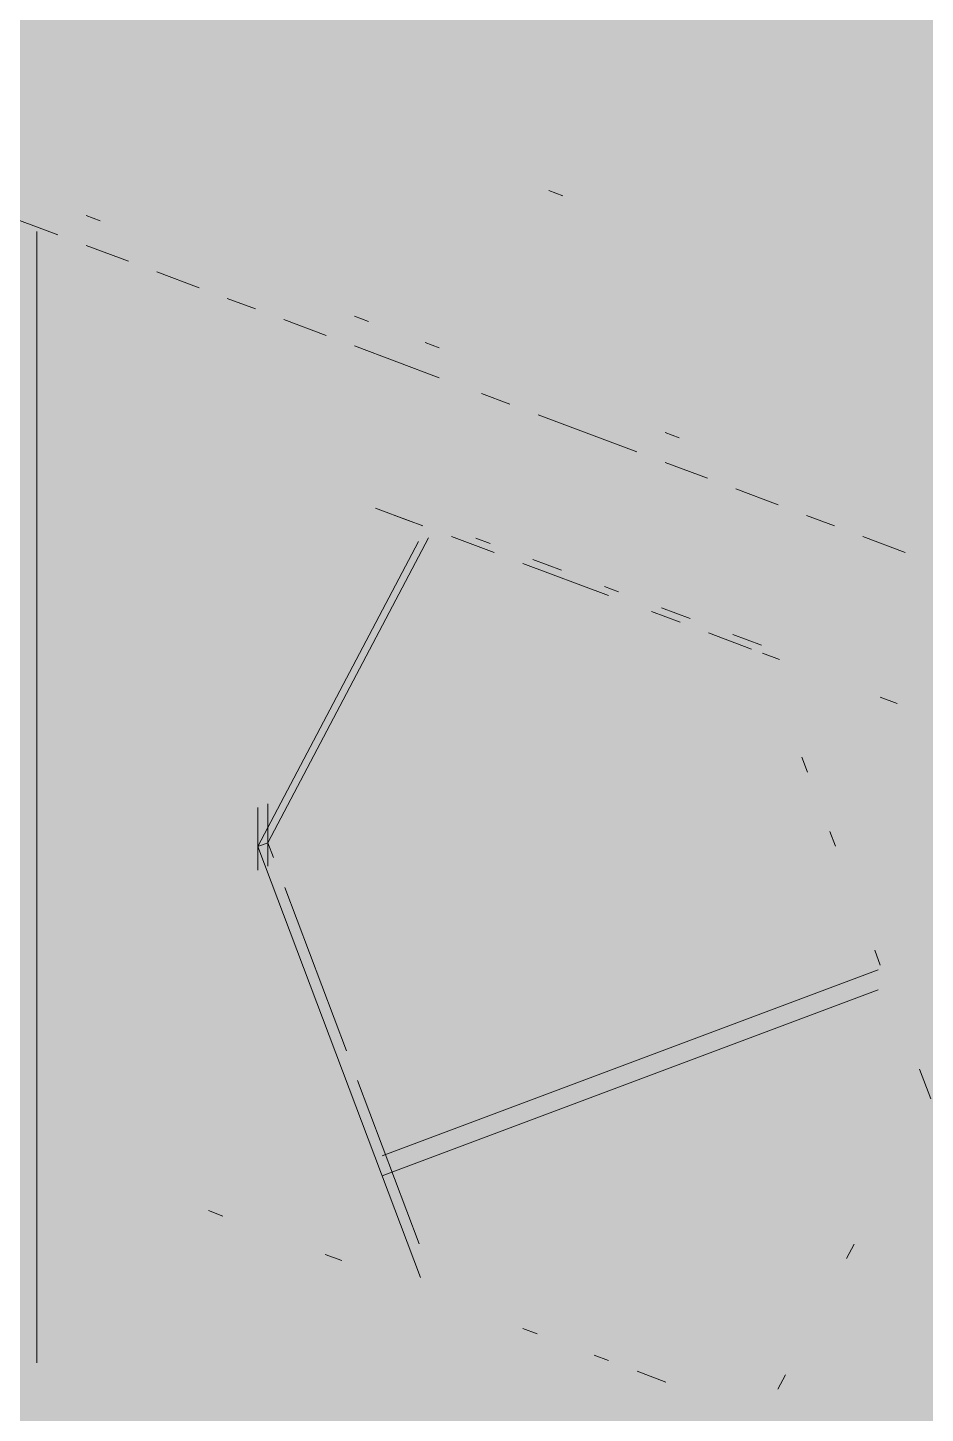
# Paper-space layout '03 3D Building and Roof' of a CAD drawing. Header units: millimetres. Extents: x 5 to 415, y 5 to 292.
# Drawn here: x 158.77 to 162.72, y 99.46 to 105.55 of the extents above; entities that cross this region are included whole.
import ezdxf

# ---------------------------------------------------------------- set-up
doc = ezdxf.new("R2010")
doc.units = ezdxf.units.MM
doc.layers.add('EXISTING', color=7, linetype='Continuous')
doc.layers.add('IMAGES', color=7, linetype='Continuous')

# ---------------------------------------------------------------- blocks, each defined once
blk = doc.blocks.new('SHEET_03')
at = {"layer": 'EXISTING', "color": 250, "lineweight": 9}
for p, q in [((161.1247, 104.8135), (161.0625, 104.8368)), ((158.9011, 104.6413), (158.4659, 104.8044)), ((159.0255, 104.7259), (159.0877, 104.7026)), ((158.8093, 104.6565), (158.8093, 103.997)), ((159.212, 104.5249), (159.0255, 104.5948)), ((159.5229, 104.4084), (159.3364, 104.4783)), ((159.7716, 104.3152), (159.6473, 104.3618)), ((160.0825, 104.1988), (159.896, 104.2687)), ((160.2069, 104.2833), (160.269, 104.26)), ((160.5799, 104.0125), (160.2069, 104.1522)), ((160.5177, 104.1669), (160.5799, 104.1436)), ((158.8093, 103.997), (158.8093, 100.6303)), ((160.8908, 103.896), (160.7665, 103.9426)), ((161.4504, 103.6864), (161.0152, 103.8494)), ((161.5748, 103.7709), (161.6369, 103.7476)), ((161.7613, 103.5699), (161.5748, 103.6398)), ((162.0722, 103.4534), (161.8857, 103.5233)), ((160.448, 103.3832), (160.2999, 103.4387)), ((160.382, 103.4079), (160.5078, 103.3608)), ((162.3209, 103.3603), (162.1965, 103.4069)), ((159.7814, 101.9495), (160.4884, 103.2915)), ((160.5329, 103.3082), (159.8259, 101.9661)), ((160.6337, 103.3136), (160.8224, 103.2429)), ((160.8039, 103.2831), (160.741, 103.3067)), ((162.6318, 103.2438), (162.4453, 103.3137)), ((160.9482, 103.1958), (161.3256, 103.0544)), ((161.1185, 103.1653), (160.9926, 103.2124)), ((161.3701, 103.071), (161.3072, 103.0946)), ((161.5144, 102.9837), (161.6402, 102.9366)), ((161.6846, 102.9532), (161.5588, 103.0003)), ((161.766, 102.8894), (161.9547, 102.8187)), ((161.9992, 102.8354), (161.8734, 102.8825)), ((162.0775, 102.7728), (162.0034, 102.8005)), ((162.5959, 102.5785), (162.5219, 102.6063)), ((162.1762, 102.343), (162.2009, 102.2776)), ((159.8259, 102.1379), (159.8259, 101.8631)), ((159.7814, 101.8464), (159.7814, 102.1213)), ((159.7814, 102.0898), (159.7814, 101.9495)), ((159.8259, 101.9661), (159.8259, 102.1064)), ((162.2997, 102.0162), (162.3243, 101.9508)), ((159.7814, 101.9495), (159.8259, 101.9661)), ((159.7814, 101.9495), (159.7814, 101.8794)), ((160.4974, 100.054), (159.7814, 101.9495)), ((159.8259, 101.896), (159.8259, 101.9661)), ((159.8259, 101.9661), (159.8506, 101.9008)), ((159.8999, 101.7701), (160.1715, 101.0511)), ((162.4972, 101.4933), (162.5219, 101.4279)), ((160.3291, 100.5886), (162.513, 101.4067)), ((160.3291, 100.5012), (162.513, 101.3193)), ((162.6947, 100.9704), (162.7441, 100.8397)), ((160.2209, 100.9204), (160.4925, 100.2014)), ((158.8093, 100.6303), (158.8093, 99.6778)), ((159.6271, 100.3239), (159.5642, 100.3475)), ((162.4074, 100.2006), (162.3737, 100.1367)), ((160.0777, 100.1551), (160.1518, 100.1274)), ((161.0111, 99.8055), (160.9482, 99.829)), ((161.3256, 99.6876), (161.2627, 99.7112)), ((161.5773, 99.5934), (161.4515, 99.6405)), ((162.1044, 99.6255), (162.0707, 99.5616))]:
    blk.add_line(p, q, dxfattribs=at)
at = {"layer": 'IMAGES', "color": 7}
for points in [[(158.7281, 105.4857), (158.8994, 105.4857), (158.7281, 105.6571), (158.8994, 105.6571)], [(158.8994, 105.4857), (159.0708, 105.4857), (158.8994, 105.6571), (159.0708, 105.6571)], [(159.0708, 105.4857), (159.2422, 105.4857), (159.0708, 105.6571), (159.2422, 105.6571)], [(159.2422, 105.4857), (159.4135, 105.4857), (159.2422, 105.6571), (159.4135, 105.6571)], [(159.4135, 105.4857), (159.7562, 105.4857), (159.4135, 105.6571), (159.7562, 105.6571)], [(159.7562, 105.4857), (159.9276, 105.4857), (159.7562, 105.6571), (159.9276, 105.6571)], [(159.9276, 105.4857), (170.7235, 105.4857), (159.9276, 105.6571), (170.7235, 105.6571)], [(157.8713, 105.3143), (159.0708, 105.3143), (157.8713, 105.4857), (159.0708, 105.4857)], [(159.0708, 105.3143), (159.2422, 105.3143), (159.0708, 105.4857), (159.2422, 105.4857)], [(159.2422, 105.3143), (159.4135, 105.3143), (159.2422, 105.4857), (159.4135, 105.4857)], [(159.4135, 105.3143), (159.7562, 105.3143), (159.4135, 105.4857), (159.7562, 105.4857)], [(159.7562, 105.3143), (160.2703, 105.3143), (159.7562, 105.4857), (160.2703, 105.4857)], [(160.2703, 105.3143), (170.2094, 105.3143), (160.2703, 105.4857), (170.2094, 105.4857)], [(158.214, 105.1429), (159.4135, 105.1429), (158.214, 105.3143), (159.4135, 105.3143)], [(159.4135, 105.1429), (159.5849, 105.1429), (159.4135, 105.3143), (159.5849, 105.3143)], [(159.5849, 105.1429), (159.7562, 105.1429), (159.5849, 105.3143), (159.7562, 105.3143)], [(159.7562, 105.1429), (159.9276, 105.1429), (159.7562, 105.3143), (159.9276, 105.3143)], [(159.9276, 105.1429), (160.099, 105.1429), (159.9276, 105.3143), (160.099, 105.3143)], [(160.099, 105.1429), (160.2703, 105.1429), (160.099, 105.3143), (160.2703, 105.3143)], [(160.2703, 105.1429), (160.6131, 105.1429), (160.2703, 105.3143), (160.6131, 105.3143)], [(160.6131, 105.1429), (160.9558, 105.1429), (160.6131, 105.3143), (160.9558, 105.3143)], [(160.9558, 105.1429), (169.6953, 105.1429), (160.9558, 105.3143), (169.6953, 105.3143)], [(158.7281, 104.9714), (159.7562, 104.9714), (158.7281, 105.1429), (159.7562, 105.1429)], [(159.7562, 104.9714), (159.9276, 104.9714), (159.7562, 105.1429), (159.9276, 105.1429)], [(159.9276, 104.9714), (160.099, 104.9714), (159.9276, 105.1429), (160.099, 105.1429)], [(160.099, 104.9714), (160.2703, 104.9714), (160.099, 105.1429), (160.2703, 105.1429)], [(160.2703, 104.9714), (160.4417, 104.9714), (160.2703, 105.1429), (160.4417, 105.1429)], [(160.4417, 104.9714), (160.6131, 104.9714), (160.4417, 105.1429), (160.6131, 105.1429)], [(160.6131, 104.9714), (160.7844, 104.9714), (160.6131, 105.1429), (160.7844, 105.1429)], [(160.7844, 104.9714), (160.9558, 104.9714), (160.7844, 105.1429), (160.9558, 105.1429)], [(160.9558, 104.9714), (161.1272, 104.9714), (160.9558, 105.1429), (161.1272, 105.1429)], [(161.1272, 104.9714), (169.3526, 104.9714), (161.1272, 105.1429), (169.3526, 105.1429)], [(158.7281, 104.8), (158.8994, 104.8), (158.7281, 104.9714), (158.8994, 104.9714)], [(158.8994, 104.8), (159.0708, 104.8), (158.8994, 104.9714), (159.0708, 104.9714)], [(159.0708, 104.8), (159.4135, 104.8), (159.0708, 104.9714), (159.4135, 104.9714)], [(159.4135, 104.8), (160.2703, 104.8), (159.4135, 104.9714), (160.2703, 104.9714)], [(160.2703, 104.8), (160.4417, 104.8), (160.2703, 104.9714), (160.4417, 104.9714)], [(160.4417, 104.8), (160.6131, 104.8), (160.4417, 104.9714), (160.6131, 104.9714)], [(160.6131, 104.8), (160.7844, 104.8), (160.6131, 104.9714), (160.7844, 104.9714)], [(160.7844, 104.8), (160.9558, 104.8), (160.7844, 104.9714), (160.9558, 104.9714)], [(160.9558, 104.8), (161.1272, 104.8), (160.9558, 104.9714), (161.1272, 104.9714)], [(161.1272, 104.8), (161.6412, 104.8), (161.1272, 104.9714), (161.6412, 104.9714)], [(161.6412, 104.8), (168.8385, 104.8), (161.6412, 104.9714), (168.8385, 104.9714)], [(158.7281, 104.6286), (158.8994, 104.6286), (158.7281, 104.8), (158.8994, 104.8)], [(158.8994, 104.6286), (159.0708, 104.6286), (158.8994, 104.8), (159.0708, 104.8)], [(159.0708, 104.6286), (159.2422, 104.6286), (159.0708, 104.8), (159.2422, 104.8)], [(159.2422, 104.6286), (159.4135, 104.6286), (159.2422, 104.8), (159.4135, 104.8)], [(159.4135, 104.6286), (159.7562, 104.6286), (159.4135, 104.8), (159.7562, 104.8)], [(159.7562, 104.6286), (160.6131, 104.6286), (159.7562, 104.8), (160.6131, 104.8)], [(160.6131, 104.6286), (160.7844, 104.6286), (160.6131, 104.8), (160.7844, 104.8)], [(160.7844, 104.6286), (160.9558, 104.6286), (160.7844, 104.8), (160.9558, 104.8)], [(160.9558, 104.6286), (161.1272, 104.6286), (160.9558, 104.8), (161.1272, 104.8)], [(161.1272, 104.6286), (161.2985, 104.6286), (161.1272, 104.8), (161.2985, 104.8)], [(161.2985, 104.6286), (161.4699, 104.6286), (161.2985, 104.8), (161.4699, 104.8)], [(161.4699, 104.6286), (161.6412, 104.6286), (161.4699, 104.8), (161.6412, 104.8)], [(161.6412, 104.6286), (161.984, 104.6286), (161.6412, 104.8), (161.984, 104.8)], [(161.984, 104.6286), (168.4958, 104.6286), (161.984, 104.8), (168.4958, 104.8)], [(158.7281, 99.6571), (158.8994, 99.6571), (158.7281, 104.6286), (158.8994, 104.6286)], [(158.8994, 104.4571), (159.0708, 104.4571), (158.8994, 104.6286), (159.0708, 104.6286)], [(159.0708, 104.4571), (159.4135, 104.4571), (159.0708, 104.6286), (159.4135, 104.6286)], [(159.4135, 104.4571), (159.7562, 104.4571), (159.4135, 104.6286), (159.7562, 104.6286)], [(159.7562, 104.4571), (159.9276, 104.4571), (159.7562, 104.6286), (159.9276, 104.6286)], [(159.9276, 104.4571), (160.4417, 104.4571), (159.9276, 104.6286), (160.4417, 104.6286)], [(160.4417, 104.4571), (161.1272, 104.4571), (160.4417, 104.6286), (161.1272, 104.6286)], [(161.1272, 104.4571), (161.4699, 104.4571), (161.1272, 104.6286), (161.4699, 104.6286)], [(161.4699, 104.4571), (161.6412, 104.4571), (161.4699, 104.6286), (161.6412, 104.6286)], [(161.6412, 104.4571), (161.8126, 104.4571), (161.6412, 104.6286), (161.8126, 104.6286)], [(161.8126, 104.4571), (161.984, 104.4571), (161.8126, 104.6286), (161.984, 104.6286)], [(161.984, 104.4571), (162.1553, 104.4571), (161.984, 104.6286), (162.1553, 104.6286)], [(162.1553, 104.4571), (162.6694, 104.4571), (162.1553, 104.6286), (162.6694, 104.6286)], [(162.6694, 104.4571), (167.9817, 104.4571), (162.6694, 104.6286), (167.9817, 104.6286)], [(158.8994, 104.2857), (159.0708, 104.2857), (158.8994, 104.4571), (159.0708, 104.4571)], [(159.0708, 104.2857), (159.2422, 104.2857), (159.0708, 104.4571), (159.2422, 104.4571)], [(159.2422, 104.2857), (159.4135, 104.2857), (159.2422, 104.4571), (159.4135, 104.4571)], [(159.4135, 104.2857), (159.7562, 104.2857), (159.4135, 104.4571), (159.7562, 104.4571)], [(159.7562, 104.2857), (159.9276, 104.2857), (159.7562, 104.4571), (159.9276, 104.4571)], [(159.9276, 104.2857), (160.099, 104.2857), (159.9276, 104.4571), (160.099, 104.4571)], [(160.099, 104.2857), (160.4417, 104.2857), (160.099, 104.4571), (160.4417, 104.4571)], [(160.4417, 104.2857), (160.6131, 104.2857), (160.4417, 104.4571), (160.6131, 104.4571)], [(160.6131, 104.2857), (161.6412, 104.2857), (160.6131, 104.4571), (161.6412, 104.4571)], [(161.6412, 104.2857), (161.8126, 104.2857), (161.6412, 104.4571), (161.8126, 104.4571)], [(161.8126, 104.2857), (161.984, 104.2857), (161.8126, 104.4571), (161.984, 104.4571)], [(161.984, 104.2857), (162.1553, 104.2857), (161.984, 104.4571), (162.1553, 104.4571)], [(162.1553, 104.2857), (162.3267, 104.2857), (162.1553, 104.4571), (162.3267, 104.4571)], [(162.3267, 104.2857), (162.6694, 104.2857), (162.3267, 104.4571), (162.6694, 104.4571)], [(162.6694, 104.2857), (163.0121, 104.2857), (162.6694, 104.4571), (163.0121, 104.4571)], [(158.8994, 104.1143), (159.0708, 104.1143), (158.8994, 104.2857), (159.0708, 104.2857)], [(159.0708, 104.1143), (159.4135, 104.1143), (159.0708, 104.2857), (159.4135, 104.2857)], [(159.4135, 104.1143), (159.5849, 104.1143), (159.4135, 104.2857), (159.5849, 104.2857)], [(159.5849, 104.1143), (159.7562, 104.1143), (159.5849, 104.2857), (159.7562, 104.2857)], [(159.7562, 104.1143), (159.9276, 104.1143), (159.7562, 104.2857), (159.9276, 104.2857)], [(159.9276, 104.1143), (160.099, 104.1143), (159.9276, 104.2857), (160.099, 104.2857)], [(160.099, 104.1143), (160.2703, 104.1143), (160.099, 104.2857), (160.2703, 104.2857)], [(160.2703, 104.1143), (160.4417, 104.1143), (160.2703, 104.2857), (160.4417, 104.2857)], [(160.4417, 104.1143), (160.6131, 104.1143), (160.4417, 104.2857), (160.6131, 104.2857)], [(160.6131, 104.1143), (160.7844, 104.1143), (160.6131, 104.2857), (160.7844, 104.2857)], [(160.7844, 104.1143), (160.9558, 104.1143), (160.7844, 104.2857), (160.9558, 104.2857)], [(160.9558, 104.1143), (161.984, 104.1143), (160.9558, 104.2857), (161.984, 104.2857)], [(161.984, 104.1143), (162.3267, 104.1143), (161.984, 104.2857), (162.3267, 104.2857)], [(162.3267, 104.1143), (162.4981, 104.1143), (162.3267, 104.2857), (162.4981, 104.2857)], [(162.4981, 104.1143), (162.6694, 104.1143), (162.4981, 104.2857), (162.6694, 104.2857)], [(162.6694, 104.1143), (162.8408, 104.1143), (162.6694, 104.2857), (162.8408, 104.2857)], [(158.8994, 103.9429), (159.0708, 103.9429), (158.8994, 104.1143), (159.0708, 104.1143)], [(159.0708, 103.9429), (159.2422, 103.9429), (159.0708, 104.1143), (159.2422, 104.1143)], [(159.2422, 103.9429), (159.4135, 103.9429), (159.2422, 104.1143), (159.4135, 104.1143)], [(159.4135, 103.9429), (159.5849, 103.9429), (159.4135, 104.1143), (159.5849, 104.1143)], [(159.5849, 103.7714), (159.7562, 103.7714), (159.5849, 104.1143), (159.7562, 104.1143)], [(159.7562, 103.9429), (159.9276, 103.9429), (159.7562, 104.1143), (159.9276, 104.1143)], [(159.9276, 103.9429), (160.099, 103.9429), (159.9276, 104.1143), (160.099, 104.1143)], [(160.099, 103.9429), (160.2703, 103.9429), (160.099, 104.1143), (160.2703, 104.1143)], [(160.2703, 103.9429), (160.4417, 103.9429), (160.2703, 104.1143), (160.4417, 104.1143)], [(160.4417, 103.9429), (160.6131, 103.9429), (160.4417, 104.1143), (160.6131, 104.1143)], [(160.6131, 103.9429), (160.7844, 103.9429), (160.6131, 104.1143), (160.7844, 104.1143)], [(160.7844, 103.9429), (160.9558, 103.9429), (160.7844, 104.1143), (160.9558, 104.1143)], [(160.9558, 103.9429), (161.1272, 103.9429), (160.9558, 104.1143), (161.1272, 104.1143)], [(161.1272, 103.9429), (161.2985, 103.9429), (161.1272, 104.1143), (161.2985, 104.1143)], [(161.2985, 103.9429), (161.4699, 103.9429), (161.2985, 104.1143), (161.4699, 104.1143)], [(161.4699, 103.9429), (161.8126, 103.9429), (161.4699, 104.1143), (161.8126, 104.1143)], [(161.8126, 103.9429), (162.4981, 103.9429), (161.8126, 104.1143), (162.4981, 104.1143)], [(162.4981, 103.9429), (162.8408, 103.9429), (162.4981, 104.1143), (162.8408, 104.1143)], [(158.8994, 103.7714), (159.0708, 103.7714), (158.8994, 103.9429), (159.0708, 103.9429)], [(159.0708, 103.7714), (159.2422, 103.7714), (159.0708, 103.9429), (159.2422, 103.9429)], [(159.2422, 103.7714), (159.4135, 103.7714), (159.2422, 103.9429), (159.4135, 103.9429)], [(159.4135, 103.7714), (159.5849, 103.7714), (159.4135, 103.9429), (159.5849, 103.9429)], [(159.7562, 103.7714), (159.9276, 103.7714), (159.7562, 103.9429), (159.9276, 103.9429)], [(159.9276, 103.7714), (160.2703, 103.7714), (159.9276, 103.9429), (160.2703, 103.9429)], [(160.2703, 103.7714), (160.4417, 103.7714), (160.2703, 103.9429), (160.4417, 103.9429)], [(160.4417, 103.7714), (160.6131, 103.7714), (160.4417, 103.9429), (160.6131, 103.9429)], [(160.6131, 103.7714), (160.7844, 103.7714), (160.6131, 103.9429), (160.7844, 103.9429)], [(160.7844, 103.7714), (160.9558, 103.7714), (160.7844, 103.9429), (160.9558, 103.9429)], [(160.9558, 103.7714), (161.1272, 103.7714), (160.9558, 103.9429), (161.1272, 103.9429)], [(161.1272, 103.7714), (161.2985, 103.7714), (161.1272, 103.9429), (161.2985, 103.9429)], [(161.2985, 103.7714), (161.4699, 103.7714), (161.2985, 103.9429), (161.4699, 103.9429)], [(161.4699, 103.7714), (161.6412, 103.7714), (161.4699, 103.9429), (161.6412, 103.9429)], [(161.6412, 103.7714), (161.8126, 103.7714), (161.6412, 103.9429), (161.8126, 103.9429)], [(161.8126, 103.7714), (161.984, 103.7714), (161.8126, 103.9429), (161.984, 103.9429)], [(161.984, 103.7714), (163.0121, 103.7714), (161.984, 103.9429), (163.0121, 103.9429)], [(158.8994, 100.6857), (159.0708, 100.6857), (158.8994, 103.7714), (159.0708, 103.7714)], [(159.0708, 103.6), (159.2422, 103.6), (159.0708, 103.7714), (159.2422, 103.7714)], [(159.2422, 103.6), (159.7562, 103.6), (159.2422, 103.7714), (159.7562, 103.7714)], [(159.7562, 103.6), (159.9276, 103.6), (159.7562, 103.7714), (159.9276, 103.7714)], [(159.9276, 103.6), (160.099, 103.6), (159.9276, 103.7714), (160.099, 103.7714)], [(160.099, 103.6), (160.2703, 103.6), (160.099, 103.7714), (160.2703, 103.7714)], [(160.2703, 103.6), (160.4417, 103.6), (160.2703, 103.7714), (160.4417, 103.7714)], [(160.4417, 103.4286), (160.6131, 103.4286), (160.4417, 103.7714), (160.6131, 103.7714)], [(160.6131, 103.4286), (160.9558, 103.4286), (160.6131, 103.7714), (160.9558, 103.7714)], [(160.9558, 103.6), (161.1272, 103.6), (160.9558, 103.7714), (161.1272, 103.7714)], [(161.1272, 103.6), (161.2985, 103.6), (161.1272, 103.7714), (161.2985, 103.7714)], [(161.2985, 103.6), (161.6412, 103.6), (161.2985, 103.7714), (161.6412, 103.7714)], [(161.6412, 103.6), (161.984, 103.6), (161.6412, 103.7714), (161.984, 103.7714)], [(161.984, 103.6), (162.1553, 103.6), (161.984, 103.7714), (162.1553, 103.7714)], [(162.1553, 103.6), (162.3267, 103.6), (162.1553, 103.7714), (162.3267, 103.7714)], [(162.3267, 103.6), (162.4981, 103.6), (162.3267, 103.7714), (162.4981, 103.7714)], [(162.4981, 103.6), (163.3549, 103.6), (162.4981, 103.7714), (163.3549, 103.7714)], [(159.0708, 103.4286), (159.2422, 103.4286), (159.0708, 103.6), (159.2422, 103.6)], [(159.2422, 103.4286), (159.4135, 103.4286), (159.2422, 103.6), (159.4135, 103.6)], [(159.4135, 103.4286), (159.5849, 103.4286), (159.4135, 103.6), (159.5849, 103.6)], [(159.5849, 103.4286), (159.7562, 103.4286), (159.5849, 103.6), (159.7562, 103.6)], [(159.7562, 103.4286), (159.9276, 103.4286), (159.7562, 103.6), (159.9276, 103.6)], [(159.9276, 103.4286), (160.099, 103.4286), (159.9276, 103.6), (160.099, 103.6)], [(160.099, 103.2571), (160.2703, 103.2571), (160.099, 103.6), (160.2703, 103.6)], [(160.2703, 103.4286), (160.4417, 103.4286), (160.2703, 103.6), (160.4417, 103.6)], [(160.9558, 103.4286), (161.2985, 103.4286), (160.9558, 103.6), (161.2985, 103.6)], [(161.2985, 103.4286), (161.4699, 103.4286), (161.2985, 103.6), (161.4699, 103.6)], [(161.4699, 103.4286), (161.6412, 103.4286), (161.4699, 103.6), (161.6412, 103.6)], [(161.6412, 103.4286), (161.8126, 103.4286), (161.6412, 103.6), (161.8126, 103.6)], [(161.8126, 103.4286), (161.984, 103.4286), (161.8126, 103.6), (161.984, 103.6)], [(161.984, 103.4286), (162.3267, 103.4286), (161.984, 103.6), (162.3267, 103.6)], [(162.3267, 103.4286), (162.4981, 103.4286), (162.3267, 103.6), (162.4981, 103.6)], [(162.4981, 103.4286), (162.6694, 103.4286), (162.4981, 103.6), (162.6694, 103.6)], [(162.6694, 103.4286), (163.0121, 103.4286), (162.6694, 103.6), (163.0121, 103.6)], [(159.0708, 103.2571), (159.4135, 103.2571), (159.0708, 103.4286), (159.4135, 103.4286)], [(159.4135, 103.2571), (159.7562, 103.2571), (159.4135, 103.4286), (159.7562, 103.4286)], [(159.7562, 103.2571), (159.9276, 103.2571), (159.7562, 103.4286), (159.9276, 103.4286)], [(159.9276, 103.2571), (160.099, 103.2571), (159.9276, 103.4286), (160.099, 103.4286)], [(160.2703, 103.2571), (160.6131, 103.2571), (160.2703, 103.4286), (160.6131, 103.4286)], [(160.6131, 103.2571), (160.7844, 103.2571), (160.6131, 103.4286), (160.7844, 103.4286)], [(160.7844, 103.2571), (160.9558, 103.2571), (160.7844, 103.4286), (160.9558, 103.4286)], [(160.9558, 103.2571), (161.1272, 103.2571), (160.9558, 103.4286), (161.1272, 103.4286)], [(161.1272, 103.2571), (161.6412, 103.2571), (161.1272, 103.4286), (161.6412, 103.4286)], [(161.6412, 103.2571), (161.8126, 103.2571), (161.6412, 103.4286), (161.8126, 103.4286)], [(161.8126, 103.2571), (161.984, 103.2571), (161.8126, 103.4286), (161.984, 103.4286)], [(161.984, 103.2571), (162.1553, 103.2571), (161.984, 103.4286), (162.1553, 103.4286)], [(162.1553, 103.2571), (162.3267, 103.2571), (162.1553, 103.4286), (162.3267, 103.4286)], [(162.3267, 103.2571), (162.4981, 103.2571), (162.3267, 103.4286), (162.4981, 103.4286)], [(162.4981, 103.0857), (162.6694, 103.0857), (162.4981, 103.4286), (162.6694, 103.4286)], [(162.6694, 103.2571), (163.0121, 103.2571), (162.6694, 103.4286), (163.0121, 103.4286)], [(159.0708, 103.0857), (159.9276, 103.0857), (159.0708, 103.2571), (159.9276, 103.2571)], [(159.9276, 103.0857), (160.099, 103.0857), (159.9276, 103.2571), (160.099, 103.2571)], [(160.099, 103.0857), (160.2703, 103.0857), (160.099, 103.2571), (160.2703, 103.2571)], [(160.2703, 103.0857), (160.4417, 103.0857), (160.2703, 103.2571), (160.4417, 103.2571)], [(160.4417, 103.0857), (160.6131, 103.0857), (160.4417, 103.2571), (160.6131, 103.2571)], [(160.6131, 103.0857), (160.7844, 103.0857), (160.6131, 103.2571), (160.7844, 103.2571)], [(160.7844, 103.0857), (160.9558, 103.0857), (160.7844, 103.2571), (160.9558, 103.2571)], [(160.9558, 103.0857), (161.1272, 103.0857), (160.9558, 103.2571), (161.1272, 103.2571)], [(161.1272, 103.0857), (161.2985, 103.0857), (161.1272, 103.2571), (161.2985, 103.2571)], [(161.2985, 103.0857), (161.6412, 103.0857), (161.2985, 103.2571), (161.6412, 103.2571)], [(161.6412, 103.0857), (161.8126, 103.0857), (161.6412, 103.2571), (161.8126, 103.2571)], [(161.8126, 102.9143), (162.1553, 102.9143), (161.8126, 103.2571), (162.1553, 103.2571)], [(162.1553, 103.0857), (162.4981, 103.0857), (162.1553, 103.2571), (162.4981, 103.2571)], [(162.6694, 103.0857), (162.8408, 103.0857), (162.6694, 103.2571), (162.8408, 103.2571)], [(159.0708, 102.9143), (160.099, 102.9143), (159.0708, 103.0857), (160.099, 103.0857)], [(160.099, 102.9143), (160.2703, 102.9143), (160.099, 103.0857), (160.2703, 103.0857)], [(160.2703, 102.9143), (160.4417, 102.9143), (160.2703, 103.0857), (160.4417, 103.0857)], [(160.4417, 102.9143), (160.6131, 102.9143), (160.4417, 103.0857), (160.6131, 103.0857)], [(160.6131, 102.9143), (161.1272, 102.9143), (160.6131, 103.0857), (161.1272, 103.0857)], [(161.1272, 102.9143), (161.2985, 102.9143), (161.1272, 103.0857), (161.2985, 103.0857)], [(161.2985, 102.9143), (161.4699, 102.9143), (161.2985, 103.0857), (161.4699, 103.0857)], [(161.4699, 102.9143), (161.6412, 102.9143), (161.4699, 103.0857), (161.6412, 103.0857)], [(161.6412, 102.9143), (161.8126, 102.9143), (161.6412, 103.0857), (161.8126, 103.0857)], [(162.1553, 102.9143), (162.4981, 102.9143), (162.1553, 103.0857), (162.4981, 103.0857)], [(162.4981, 102.9143), (162.6694, 102.9143), (162.4981, 103.0857), (162.6694, 103.0857)], [(162.6694, 102.9143), (162.8408, 102.9143), (162.6694, 103.0857), (162.8408, 103.0857)], [(159.0708, 102.5714), (159.9276, 102.5714), (159.0708, 102.9143), (159.9276, 102.9143)], [(159.9276, 102.7429), (160.099, 102.7429), (159.9276, 102.9143), (160.099, 102.9143)], [(160.099, 102.7429), (160.2703, 102.7429), (160.099, 102.9143), (160.2703, 102.9143)], [(160.2703, 102.7429), (160.4417, 102.7429), (160.2703, 102.9143), (160.4417, 102.9143)], [(160.4417, 102.7429), (161.1272, 102.7429), (160.4417, 102.9143), (161.1272, 102.9143)], [(161.1272, 102.7429), (161.6412, 102.7429), (161.1272, 102.9143), (161.6412, 102.9143)], [(161.6412, 102.7429), (161.8126, 102.7429), (161.6412, 102.9143), (161.8126, 102.9143)], [(161.8126, 102.7429), (161.984, 102.7429), (161.8126, 102.9143), (161.984, 102.9143)], [(161.984, 102.7429), (162.1553, 102.7429), (161.984, 102.9143), (162.1553, 102.9143)], [(162.1553, 102.7429), (162.3267, 102.7429), (162.1553, 102.9143), (162.3267, 102.9143)], [(162.3267, 102.7429), (162.4981, 102.7429), (162.3267, 102.9143), (162.4981, 102.9143)], [(162.4981, 102.7429), (162.8408, 102.7429), (162.4981, 102.9143), (162.8408, 102.9143)], [(159.9276, 102.5714), (160.099, 102.5714), (159.9276, 102.7429), (160.099, 102.7429)], [(160.099, 102.5714), (160.2703, 102.5714), (160.099, 102.7429), (160.2703, 102.7429)], [(160.2703, 102.5714), (160.4417, 102.5714), (160.2703, 102.7429), (160.4417, 102.7429)], [(160.4417, 102.5714), (160.6131, 102.5714), (160.4417, 102.7429), (160.6131, 102.7429)], [(160.6131, 102.5714), (161.6412, 102.5714), (160.6131, 102.7429), (161.6412, 102.7429)], [(161.6412, 102.5714), (161.984, 102.5714), (161.6412, 102.7429), (161.984, 102.7429)], [(161.984, 102.4), (162.1553, 102.4), (161.984, 102.7429), (162.1553, 102.7429)], [(162.1553, 102.5714), (162.4981, 102.5714), (162.1553, 102.7429), (162.4981, 102.7429)], [(162.4981, 102.5714), (162.6694, 102.5714), (162.4981, 102.7429), (162.6694, 102.7429)], [(162.6694, 102.5714), (162.8408, 102.5714), (162.6694, 102.7429), (162.8408, 102.7429)], [(159.0708, 102.2286), (159.7562, 102.2286), (159.0708, 102.5714), (159.7562, 102.5714)], [(159.7562, 102.2286), (159.9276, 102.2286), (159.7562, 102.5714), (159.9276, 102.5714)], [(159.9276, 102.4), (160.099, 102.4), (159.9276, 102.5714), (160.099, 102.5714)], [(160.099, 102.4), (160.2703, 102.4), (160.099, 102.5714), (160.2703, 102.5714)], [(160.2703, 102.4), (160.4417, 102.4), (160.2703, 102.5714), (160.4417, 102.5714)], [(160.4417, 102.2286), (161.8126, 102.2286), (160.4417, 102.5714), (161.8126, 102.5714)], [(161.8126, 102.4), (161.984, 102.4), (161.8126, 102.5714), (161.984, 102.5714)], [(162.1553, 102.4), (162.3267, 102.4), (162.1553, 102.5714), (162.3267, 102.5714)], [(162.3267, 102.4), (162.4981, 102.4), (162.3267, 102.5714), (162.4981, 102.5714)], [(162.4981, 102.4), (162.6694, 102.4), (162.4981, 102.5714), (162.6694, 102.5714)], [(162.6694, 101.3714), (162.8408, 101.3714), (162.6694, 102.5714), (162.8408, 102.5714)], [(159.9276, 102.2286), (160.099, 102.2286), (159.9276, 102.4), (160.099, 102.4)], [(160.099, 102.2286), (160.4417, 102.2286), (160.099, 102.4), (160.4417, 102.4)], [(161.8126, 102.2286), (161.984, 102.2286), (161.8126, 102.4), (161.984, 102.4)], [(161.984, 102.2286), (162.1553, 102.2286), (161.984, 102.4), (162.1553, 102.4)], [(162.1553, 102.2286), (162.3267, 102.2286), (162.1553, 102.4), (162.3267, 102.4)], [(162.3267, 102.0571), (162.4981, 102.0571), (162.3267, 102.4), (162.4981, 102.4)], [(162.4981, 102.2286), (162.6694, 102.2286), (162.4981, 102.4), (162.6694, 102.4)], [(159.0708, 101.3714), (159.5849, 101.3714), (159.0708, 102.2286), (159.5849, 102.2286)], [(159.5849, 102.0571), (159.7562, 102.0571), (159.5849, 102.2286), (159.7562, 102.2286)], [(159.7562, 102.0571), (159.9276, 102.0571), (159.7562, 102.2286), (159.9276, 102.2286)], [(159.9276, 102.0571), (160.099, 102.0571), (159.9276, 102.2286), (160.099, 102.2286)], [(160.099, 102.0571), (160.2703, 102.0571), (160.099, 102.2286), (160.2703, 102.2286)], [(160.2703, 102.0571), (161.4699, 102.0571), (160.2703, 102.2286), (161.4699, 102.2286)], [(161.4699, 102.0571), (161.6412, 102.0571), (161.4699, 102.2286), (161.6412, 102.2286)], [(161.6412, 102.0571), (161.8126, 102.0571), (161.6412, 102.2286), (161.8126, 102.2286)], [(161.8126, 102.0571), (162.1553, 102.0571), (161.8126, 102.2286), (162.1553, 102.2286)], [(162.1553, 102.0571), (162.3267, 102.0571), (162.1553, 102.2286), (162.3267, 102.2286)], [(162.4981, 102.0571), (162.6694, 102.0571), (162.4981, 102.2286), (162.6694, 102.2286)], [(159.5849, 101.5429), (159.7562, 101.5429), (159.5849, 102.0571), (159.7562, 102.0571)], [(159.7562, 101.7143), (159.9276, 101.7143), (159.7562, 102.0571), (159.9276, 102.0571)], [(159.9276, 101.7143), (160.099, 101.7143), (159.9276, 102.0571), (160.099, 102.0571)], [(160.099, 101.8857), (160.9558, 101.8857), (160.099, 102.0571), (160.9558, 102.0571)], [(160.9558, 101.8857), (161.1272, 101.8857), (160.9558, 102.0571), (161.1272, 102.0571)], [(161.1272, 101.8857), (161.4699, 101.8857), (161.1272, 102.0571), (161.4699, 102.0571)], [(161.4699, 101.8857), (161.6412, 101.8857), (161.4699, 102.0571), (161.6412, 102.0571)], [(161.6412, 101.8857), (161.8126, 101.8857), (161.6412, 102.0571), (161.8126, 102.0571)], [(161.8126, 101.8857), (161.984, 101.8857), (161.8126, 102.0571), (161.984, 102.0571)], [(161.984, 101.8857), (162.1553, 101.8857), (161.984, 102.0571), (162.1553, 102.0571)], [(162.1553, 101.8857), (162.3267, 101.8857), (162.1553, 102.0571), (162.3267, 102.0571)], [(162.3267, 101.8857), (162.4981, 101.8857), (162.3267, 102.0571), (162.4981, 102.0571)], [(162.4981, 101.8857), (162.6694, 101.8857), (162.4981, 102.0571), (162.6694, 102.0571)], [(160.099, 101.7143), (160.6131, 101.7143), (160.099, 101.8857), (160.6131, 101.8857)], [(160.6131, 101.7143), (160.9558, 101.7143), (160.6131, 101.8857), (160.9558, 101.8857)], [(160.9558, 101.7143), (161.1272, 101.7143), (160.9558, 101.8857), (161.1272, 101.8857)], [(161.1272, 101.7143), (161.2985, 101.7143), (161.1272, 101.8857), (161.2985, 101.8857)], [(161.2985, 101.7143), (161.4699, 101.7143), (161.2985, 101.8857), (161.4699, 101.8857)], [(161.4699, 101.7143), (161.8126, 101.7143), (161.4699, 101.8857), (161.8126, 101.8857)], [(161.8126, 101.7143), (161.984, 101.7143), (161.8126, 101.8857), (161.984, 101.8857)], [(161.984, 101.7143), (162.1553, 101.7143), (161.984, 101.8857), (162.1553, 101.8857)], [(162.1553, 101.7143), (162.4981, 101.7143), (162.1553, 101.8857), (162.4981, 101.8857)], [(162.4981, 101.7143), (162.6694, 101.7143), (162.4981, 101.8857), (162.6694, 101.8857)], [(159.7562, 101.5429), (159.9276, 101.5429), (159.7562, 101.7143), (159.9276, 101.7143)], [(159.9276, 101.5429), (160.099, 101.5429), (159.9276, 101.7143), (160.099, 101.7143)], [(160.099, 101.5429), (160.6131, 101.5429), (160.099, 101.7143), (160.6131, 101.7143)], [(160.6131, 101.5429), (160.7844, 101.5429), (160.6131, 101.7143), (160.7844, 101.7143)], [(160.7844, 101.5429), (160.9558, 101.5429), (160.7844, 101.7143), (160.9558, 101.7143)], [(160.9558, 101.5429), (161.1272, 101.5429), (160.9558, 101.7143), (161.1272, 101.7143)], [(161.1272, 101.5429), (161.2985, 101.5429), (161.1272, 101.7143), (161.2985, 101.7143)], [(161.2985, 101.5429), (161.4699, 101.5429), (161.2985, 101.7143), (161.4699, 101.7143)], [(161.4699, 101.5429), (162.1553, 101.5429), (161.4699, 101.7143), (162.1553, 101.7143)], [(162.1553, 101.5429), (162.3267, 101.5429), (162.1553, 101.7143), (162.3267, 101.7143)], [(162.3267, 101.5429), (162.4981, 101.5429), (162.3267, 101.7143), (162.4981, 101.7143)], [(162.4981, 101.5429), (162.6694, 101.5429), (162.4981, 101.7143), (162.6694, 101.7143)], [(159.5849, 101.3714), (159.7562, 101.3714), (159.5849, 101.5429), (159.7562, 101.5429)], [(159.7562, 101.3714), (159.9276, 101.3714), (159.7562, 101.5429), (159.9276, 101.5429)], [(159.9276, 101.3714), (160.099, 101.3714), (159.9276, 101.5429), (160.099, 101.5429)], [(160.099, 101.3714), (160.2703, 101.3714), (160.099, 101.5429), (160.2703, 101.5429)], [(160.2703, 101.3714), (160.6131, 101.3714), (160.2703, 101.5429), (160.6131, 101.5429)], [(160.6131, 101.3714), (160.7844, 101.3714), (160.6131, 101.5429), (160.7844, 101.5429)], [(160.7844, 101.3714), (160.9558, 101.3714), (160.7844, 101.5429), (160.9558, 101.5429)], [(160.9558, 101.3714), (161.1272, 101.3714), (160.9558, 101.5429), (161.1272, 101.5429)], [(161.1272, 101.3714), (161.984, 101.3714), (161.1272, 101.5429), (161.984, 101.5429)], [(161.984, 101.3714), (162.3267, 101.3714), (161.984, 101.5429), (162.3267, 101.5429)], [(162.3267, 101.3714), (162.4981, 101.3714), (162.3267, 101.5429), (162.4981, 101.5429)], [(162.4981, 101.3714), (162.6694, 101.3714), (162.4981, 101.5429), (162.6694, 101.5429)], [(159.0708, 101.0286), (159.7562, 101.0286), (159.0708, 101.3714), (159.7562, 101.3714)], [(159.7562, 101.0286), (159.9276, 101.0286), (159.7562, 101.3714), (159.9276, 101.3714)], [(159.9276, 101.2), (160.099, 101.2), (159.9276, 101.3714), (160.099, 101.3714)], [(160.099, 101.2), (160.2703, 101.2), (160.099, 101.3714), (160.2703, 101.3714)], [(160.2703, 101.2), (160.4417, 101.2), (160.2703, 101.3714), (160.4417, 101.3714)], [(160.4417, 101.2), (160.6131, 101.2), (160.4417, 101.3714), (160.6131, 101.3714)], [(160.6131, 101.2), (160.7844, 101.2), (160.6131, 101.3714), (160.7844, 101.3714)], [(160.7844, 101.2), (161.4699, 101.2), (160.7844, 101.3714), (161.4699, 101.3714)], [(161.4699, 101.2), (161.8126, 101.2), (161.4699, 101.3714), (161.8126, 101.3714)], [(161.8126, 101.2), (161.984, 101.2), (161.8126, 101.3714), (161.984, 101.3714)], [(161.984, 101.2), (162.1553, 101.2), (161.984, 101.3714), (162.1553, 101.3714)], [(162.1553, 101.2), (162.3267, 101.2), (162.1553, 101.3714), (162.3267, 101.3714)], [(162.3267, 101.2), (162.4981, 101.2), (162.3267, 101.3714), (162.4981, 101.3714)], [(162.4981, 101.2), (162.6694, 101.2), (162.4981, 101.3714), (162.6694, 101.3714)], [(162.6694, 101.2), (162.8408, 101.2), (162.6694, 101.3714), (162.8408, 101.3714)], [(159.9276, 101.0286), (160.099, 101.0286), (159.9276, 101.2), (160.099, 101.2)], [(160.099, 101.0286), (160.2703, 101.0286), (160.099, 101.2), (160.2703, 101.2)], [(160.2703, 101.0286), (161.1272, 101.0286), (160.2703, 101.2), (161.1272, 101.2)], [(161.1272, 101.0286), (161.2985, 101.0286), (161.1272, 101.2), (161.2985, 101.2)], [(161.2985, 101.0286), (161.4699, 101.0286), (161.2985, 101.2), (161.4699, 101.2)], [(161.4699, 101.0286), (161.6412, 101.0286), (161.4699, 101.2), (161.6412, 101.2)], [(161.6412, 101.0286), (161.8126, 101.0286), (161.6412, 101.2), (161.8126, 101.2)], [(161.8126, 101.0286), (161.984, 101.0286), (161.8126, 101.2), (161.984, 101.2)], [(161.984, 101.0286), (162.3267, 101.0286), (161.984, 101.2), (162.3267, 101.2)], [(162.3267, 101.0286), (162.6694, 101.0286), (162.3267, 101.2), (162.6694, 101.2)], [(162.6694, 99.1429), (162.8408, 99.1429), (162.6694, 101.2), (162.8408, 101.2)], [(159.0708, 100.8571), (159.9276, 100.8571), (159.0708, 101.0286), (159.9276, 101.0286)], [(159.9276, 100.6857), (160.099, 100.6857), (159.9276, 101.0286), (160.099, 101.0286)], [(160.099, 100.8571), (160.2703, 100.8571), (160.099, 101.0286), (160.2703, 101.0286)], [(160.2703, 100.8571), (160.4417, 100.8571), (160.2703, 101.0286), (160.4417, 101.0286)], [(160.4417, 100.8571), (160.7844, 100.8571), (160.4417, 101.0286), (160.7844, 101.0286)], [(160.7844, 100.8571), (160.9558, 100.8571), (160.7844, 101.0286), (160.9558, 101.0286)], [(160.9558, 100.8571), (161.1272, 100.8571), (160.9558, 101.0286), (161.1272, 101.0286)], [(161.1272, 100.8571), (161.2985, 100.8571), (161.1272, 101.0286), (161.2985, 101.0286)], [(161.2985, 100.6857), (161.4699, 100.6857), (161.2985, 101.0286), (161.4699, 101.0286)], [(161.4699, 100.8571), (161.6412, 100.8571), (161.4699, 101.0286), (161.6412, 101.0286)], [(161.6412, 100.8571), (161.984, 100.8571), (161.6412, 101.0286), (161.984, 101.0286)], [(161.984, 100.8571), (162.1553, 100.8571), (161.984, 101.0286), (162.1553, 101.0286)], [(162.1553, 100.8571), (162.3267, 100.8571), (162.1553, 101.0286), (162.3267, 101.0286)], [(162.3267, 100.8571), (162.4981, 100.8571), (162.3267, 101.0286), (162.4981, 101.0286)], [(162.4981, 100.8571), (162.6694, 100.8571), (162.4981, 101.0286), (162.6694, 101.0286)], [(159.0708, 100.6857), (159.2422, 100.6857), (159.0708, 100.8571), (159.2422, 100.8571)], [(159.2422, 100.6857), (159.9276, 100.6857), (159.2422, 100.8571), (159.9276, 100.8571)], [(160.099, 100.6857), (160.4417, 100.6857), (160.099, 100.8571), (160.4417, 100.8571)], [(160.4417, 100.6857), (160.6131, 100.6857), (160.4417, 100.8571), (160.6131, 100.8571)], [(160.6131, 100.6857), (160.7844, 100.6857), (160.6131, 100.8571), (160.7844, 100.8571)], [(160.7844, 100.6857), (160.9558, 100.6857), (160.7844, 100.8571), (160.9558, 100.8571)], [(160.9558, 100.6857), (161.2985, 100.6857), (160.9558, 100.8571), (161.2985, 100.8571)], [(161.4699, 100.6857), (161.6412, 100.6857), (161.4699, 100.8571), (161.6412, 100.8571)], [(161.6412, 100.6857), (161.984, 100.6857), (161.6412, 100.8571), (161.984, 100.8571)], [(161.984, 100.6857), (162.6694, 100.6857), (161.984, 100.8571), (162.6694, 100.8571)], [(158.8994, 100.5143), (159.0708, 100.5143), (158.8994, 100.6857), (159.0708, 100.6857)], [(159.0708, 100.5143), (159.2422, 100.5143), (159.0708, 100.6857), (159.2422, 100.6857)], [(159.2422, 100.5143), (159.4135, 100.5143), (159.2422, 100.6857), (159.4135, 100.6857)], [(159.4135, 100.5143), (159.5849, 100.5143), (159.4135, 100.6857), (159.5849, 100.6857)], [(159.5849, 100.5143), (159.9276, 100.5143), (159.5849, 100.6857), (159.9276, 100.6857)], [(159.9276, 100.5143), (160.099, 100.5143), (159.9276, 100.6857), (160.099, 100.6857)], [(160.099, 100.5143), (160.2703, 100.5143), (160.099, 100.6857), (160.2703, 100.6857)], [(160.2703, 100.5143), (160.6131, 100.5143), (160.2703, 100.6857), (160.6131, 100.6857)], [(160.6131, 100.5143), (160.7844, 100.5143), (160.6131, 100.6857), (160.7844, 100.6857)], [(160.7844, 100.5143), (160.9558, 100.5143), (160.7844, 100.6857), (160.9558, 100.6857)], [(160.9558, 100.5143), (161.1272, 100.5143), (160.9558, 100.6857), (161.1272, 100.6857)], [(161.1272, 100.5143), (161.6412, 100.5143), (161.1272, 100.6857), (161.6412, 100.6857)], [(161.6412, 100.5143), (162.3267, 100.5143), (161.6412, 100.6857), (162.3267, 100.6857)], [(162.3267, 100.5143), (162.4981, 100.5143), (162.3267, 100.6857), (162.4981, 100.6857)], [(162.4981, 100.5143), (162.6694, 100.5143), (162.4981, 100.6857), (162.6694, 100.6857)], [(158.8994, 100.3429), (159.0708, 100.3429), (158.8994, 100.5143), (159.0708, 100.5143)], [(159.0708, 100.3429), (159.2422, 100.3429), (159.0708, 100.5143), (159.2422, 100.5143)], [(159.2422, 100.3429), (159.4135, 100.3429), (159.2422, 100.5143), (159.4135, 100.5143)], [(159.4135, 100.3429), (159.5849, 100.3429), (159.4135, 100.5143), (159.5849, 100.5143)], [(159.5849, 100.3429), (159.7562, 100.3429), (159.5849, 100.5143), (159.7562, 100.5143)], [(159.7562, 100.3429), (160.099, 100.3429), (159.7562, 100.5143), (160.099, 100.5143)], [(160.099, 100.3429), (160.2703, 100.3429), (160.099, 100.5143), (160.2703, 100.5143)], [(160.2703, 100.3429), (160.4417, 100.3429), (160.2703, 100.5143), (160.4417, 100.5143)], [(160.4417, 100.1714), (160.6131, 100.1714), (160.4417, 100.5143), (160.6131, 100.5143)], [(160.6131, 100.3429), (160.9558, 100.3429), (160.6131, 100.5143), (160.9558, 100.5143)], [(160.9558, 100.3429), (161.1272, 100.3429), (160.9558, 100.5143), (161.1272, 100.5143)], [(161.1272, 100.3429), (162.3267, 100.3429), (161.1272, 100.5143), (162.3267, 100.5143)], [(162.3267, 100.3429), (162.6694, 100.3429), (162.3267, 100.5143), (162.6694, 100.5143)], [(158.8994, 100.1714), (159.0708, 100.1714), (158.8994, 100.3429), (159.0708, 100.3429)], [(159.0708, 100.1714), (159.2422, 100.1714), (159.0708, 100.3429), (159.2422, 100.3429)], [(159.2422, 100.1714), (159.4135, 100.1714), (159.2422, 100.3429), (159.4135, 100.3429)], [(159.4135, 100.1714), (159.5849, 100.1714), (159.4135, 100.3429), (159.5849, 100.3429)], [(159.5849, 100.1714), (159.7562, 100.1714), (159.5849, 100.3429), (159.7562, 100.3429)], [(159.7562, 100.1714), (159.9276, 100.1714), (159.7562, 100.3429), (159.9276, 100.3429)], [(159.9276, 100.1714), (160.099, 100.1714), (159.9276, 100.3429), (160.099, 100.3429)], [(160.099, 100.1714), (160.2703, 100.1714), (160.099, 100.3429), (160.2703, 100.3429)], [(160.2703, 100.1714), (160.4417, 100.1714), (160.2703, 100.3429), (160.4417, 100.3429)], [(160.6131, 100.1714), (160.7844, 100.1714), (160.6131, 100.3429), (160.7844, 100.3429)], [(160.7844, 100.1714), (162.4981, 100.1714), (160.7844, 100.3429), (162.4981, 100.3429)], [(162.4981, 100.1714), (162.6694, 100.1714), (162.4981, 100.3429), (162.6694, 100.3429)], [(158.8994, 99.4857), (159.0708, 99.4857), (158.8994, 100.1714), (159.0708, 100.1714)], [(159.0708, 100), (159.2422, 100), (159.0708, 100.1714), (159.2422, 100.1714)], [(159.2422, 100), (159.4135, 100), (159.2422, 100.1714), (159.4135, 100.1714)], [(159.4135, 100), (159.5849, 100), (159.4135, 100.1714), (159.5849, 100.1714)], [(159.5849, 100), (159.7562, 100), (159.5849, 100.1714), (159.7562, 100.1714)], [(159.7562, 100), (159.9276, 100), (159.7562, 100.1714), (159.9276, 100.1714)], [(159.9276, 100), (160.099, 100), (159.9276, 100.1714), (160.099, 100.1714)], [(160.099, 100), (160.2703, 100), (160.099, 100.1714), (160.2703, 100.1714)], [(160.2703, 100), (160.4417, 100), (160.2703, 100.1714), (160.4417, 100.1714)], [(160.4417, 100), (160.6131, 100), (160.4417, 100.1714), (160.6131, 100.1714)], [(160.6131, 99.8286), (160.7844, 99.8286), (160.6131, 100.1714), (160.7844, 100.1714)], [(160.7844, 100), (161.2985, 100), (160.7844, 100.1714), (161.2985, 100.1714)], [(161.2985, 100), (161.8126, 100), (161.2985, 100.1714), (161.8126, 100.1714)], [(161.8126, 100), (161.984, 100), (161.8126, 100.1714), (161.984, 100.1714)], [(161.984, 100), (162.1553, 100), (161.984, 100.1714), (162.1553, 100.1714)], [(162.1553, 100), (162.3267, 100), (162.1553, 100.1714), (162.3267, 100.1714)], [(162.3267, 100), (162.4981, 100), (162.3267, 100.1714), (162.4981, 100.1714)], [(162.4981, 100), (162.6694, 100), (162.4981, 100.1714), (162.6694, 100.1714)], [(159.0708, 99.8286), (159.7562, 99.8286), (159.0708, 100), (159.7562, 100)], [(159.7562, 99.8286), (159.9276, 99.8286), (159.7562, 100), (159.9276, 100)], [(159.9276, 99.8286), (160.099, 99.8286), (159.9276, 100), (160.099, 100)], [(160.099, 99.8286), (160.4417, 99.8286), (160.099, 100), (160.4417, 100)], [(160.4417, 99.8286), (160.6131, 99.8286), (160.4417, 100), (160.6131, 100)], [(160.7844, 99.8286), (160.9558, 99.8286), (160.7844, 100), (160.9558, 100)], [(160.9558, 99.8286), (161.2985, 99.8286), (160.9558, 100), (161.2985, 100)], [(161.2985, 99.8286), (161.4699, 99.8286), (161.2985, 100), (161.4699, 100)], [(161.4699, 99.8286), (161.8126, 99.8286), (161.4699, 100), (161.8126, 100)], [(161.8126, 99.8286), (161.984, 99.8286), (161.8126, 100), (161.984, 100)], [(161.984, 99.6571), (162.1553, 99.6571), (161.984, 100), (162.1553, 100)], [(162.1553, 99.8286), (162.3267, 99.8286), (162.1553, 100), (162.3267, 100)], [(162.3267, 99.8286), (162.4981, 99.8286), (162.3267, 100), (162.4981, 100)], [(162.4981, 99.8286), (162.6694, 99.8286), (162.4981, 100), (162.6694, 100)], [(159.0708, 99.6571), (160.099, 99.6571), (159.0708, 99.8286), (160.099, 99.8286)], [(160.099, 99.6571), (160.4417, 99.6571), (160.099, 99.8286), (160.4417, 99.8286)], [(160.4417, 99.6571), (160.6131, 99.6571), (160.4417, 99.8286), (160.6131, 99.8286)], [(160.6131, 99.6571), (160.7844, 99.6571), (160.6131, 99.8286), (160.7844, 99.8286)], [(160.7844, 99.6571), (160.9558, 99.6571), (160.7844, 99.8286), (160.9558, 99.8286)], [(160.9558, 99.6571), (161.2985, 99.6571), (160.9558, 99.8286), (161.2985, 99.8286)], [(161.2985, 99.6571), (161.4699, 99.6571), (161.2985, 99.8286), (161.4699, 99.8286)], [(161.4699, 99.6571), (161.6412, 99.6571), (161.4699, 99.8286), (161.6412, 99.8286)], [(161.6412, 99.6571), (161.8126, 99.6571), (161.6412, 99.8286), (161.8126, 99.8286)], [(161.8126, 99.6571), (161.984, 99.6571), (161.8126, 99.8286), (161.984, 99.8286)], [(162.1553, 99.6571), (162.3267, 99.6571), (162.1553, 99.8286), (162.3267, 99.8286)], [(162.3267, 99.6571), (162.4981, 99.6571), (162.3267, 99.8286), (162.4981, 99.8286)], [(162.4981, 99.4857), (162.6694, 99.4857), (162.4981, 99.8286), (162.6694, 99.8286)], [(158.7281, 99.4857), (158.8994, 99.4857), (158.7281, 99.6571), (158.8994, 99.6571)], [(159.0708, 99.4857), (159.2422, 99.4857), (159.0708, 99.6571), (159.2422, 99.6571)], [(159.2422, 99.4857), (159.5849, 99.4857), (159.2422, 99.6571), (159.5849, 99.6571)], [(159.5849, 99.4857), (160.6131, 99.4857), (159.5849, 99.6571), (160.6131, 99.6571)], [(160.6131, 99.4857), (160.9558, 99.4857), (160.6131, 99.6571), (160.9558, 99.6571)], [(160.9558, 99.4857), (161.1272, 99.4857), (160.9558, 99.6571), (161.1272, 99.6571)], [(161.1272, 99.4857), (161.2985, 99.4857), (161.1272, 99.6571), (161.2985, 99.6571)], [(161.2985, 99.4857), (161.4699, 99.4857), (161.2985, 99.6571), (161.4699, 99.6571)], [(161.4699, 99.4857), (161.6412, 99.4857), (161.4699, 99.6571), (161.6412, 99.6571)], [(161.6412, 99.4857), (161.8126, 99.4857), (161.6412, 99.6571), (161.8126, 99.6571)], [(161.8126, 99.4857), (161.984, 99.4857), (161.8126, 99.6571), (161.984, 99.6571)], [(161.984, 99.3143), (162.1553, 99.3143), (161.984, 99.6571), (162.1553, 99.6571)], [(162.1553, 99.4857), (162.3267, 99.4857), (162.1553, 99.6571), (162.3267, 99.6571)], [(162.3267, 99.4857), (162.4981, 99.4857), (162.3267, 99.6571), (162.4981, 99.6571)], [(158.5567, 99.3143), (158.8994, 99.3143), (158.5567, 99.4857), (158.8994, 99.4857)], [(158.8994, 99.3143), (159.0708, 99.3143), (158.8994, 99.4857), (159.0708, 99.4857)], [(159.0708, 99.3143), (159.2422, 99.3143), (159.0708, 99.4857), (159.2422, 99.4857)], [(159.2422, 99.3143), (159.4135, 99.3143), (159.2422, 99.4857), (159.4135, 99.4857)], [(159.4135, 99.3143), (159.5849, 99.3143), (159.4135, 99.4857), (159.5849, 99.4857)], [(159.5849, 99.1429), (159.7562, 99.1429), (159.5849, 99.4857), (159.7562, 99.4857)], [(159.7562, 99.3143), (161.1272, 99.3143), (159.7562, 99.4857), (161.1272, 99.4857)], [(161.1272, 99.3143), (161.2985, 99.3143), (161.1272, 99.4857), (161.2985, 99.4857)], [(161.2985, 99.3143), (161.4699, 99.3143), (161.2985, 99.4857), (161.4699, 99.4857)], [(161.4699, 99.3143), (161.8126, 99.3143), (161.4699, 99.4857), (161.8126, 99.4857)], [(161.8126, 99.3143), (161.984, 99.3143), (161.8126, 99.4857), (161.984, 99.4857)], [(162.1553, 99.3143), (162.3267, 99.3143), (162.1553, 99.4857), (162.3267, 99.4857)], [(162.3267, 99.3143), (162.4981, 99.3143), (162.3267, 99.4857), (162.4981, 99.4857)], [(162.4981, 99.3143), (162.6694, 99.3143), (162.4981, 99.4857), (162.6694, 99.4857)]]:
    blk.add_solid(points, dxfattribs=at)

psp = doc.layouts.new('03 3D Building and Roof')

# ---------------------------------------------------------------- block references
psp.add_blockref('SHEET_03', (0, 0))

doc.saveas('drawing.dxf')
